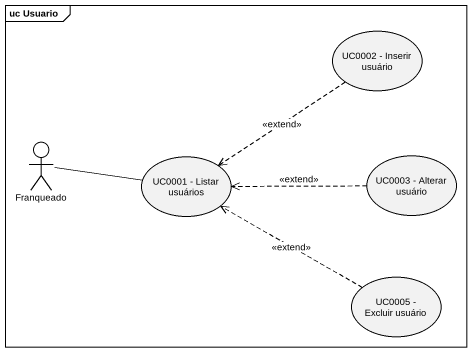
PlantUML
@startuml
mainframe uc Usuario
usecase "UC0002 - Inserir usuário" as UC0002_Inserir_usuário
actor Franqueado
usecase "UC0001 - Listar usuários" as UC0001_Listar_usuários
usecase "UC0003 - Alterar usuário" as UC0003_Alterar_usuário
usecase "UC0005 - Excluir usuário" as UC0005_Excluir_usuário
UC0002_Inserir_usuário ..> UC0001_Listar_usuários : <<extend>>
Franqueado -right- UC0001_Listar_usuários
UC0003_Alterar_usuário .left.> UC0001_Listar_usuários : <<extend>>
UC0005_Excluir_usuário .left.> UC0001_Listar_usuários : <<extend>>
@enduml
